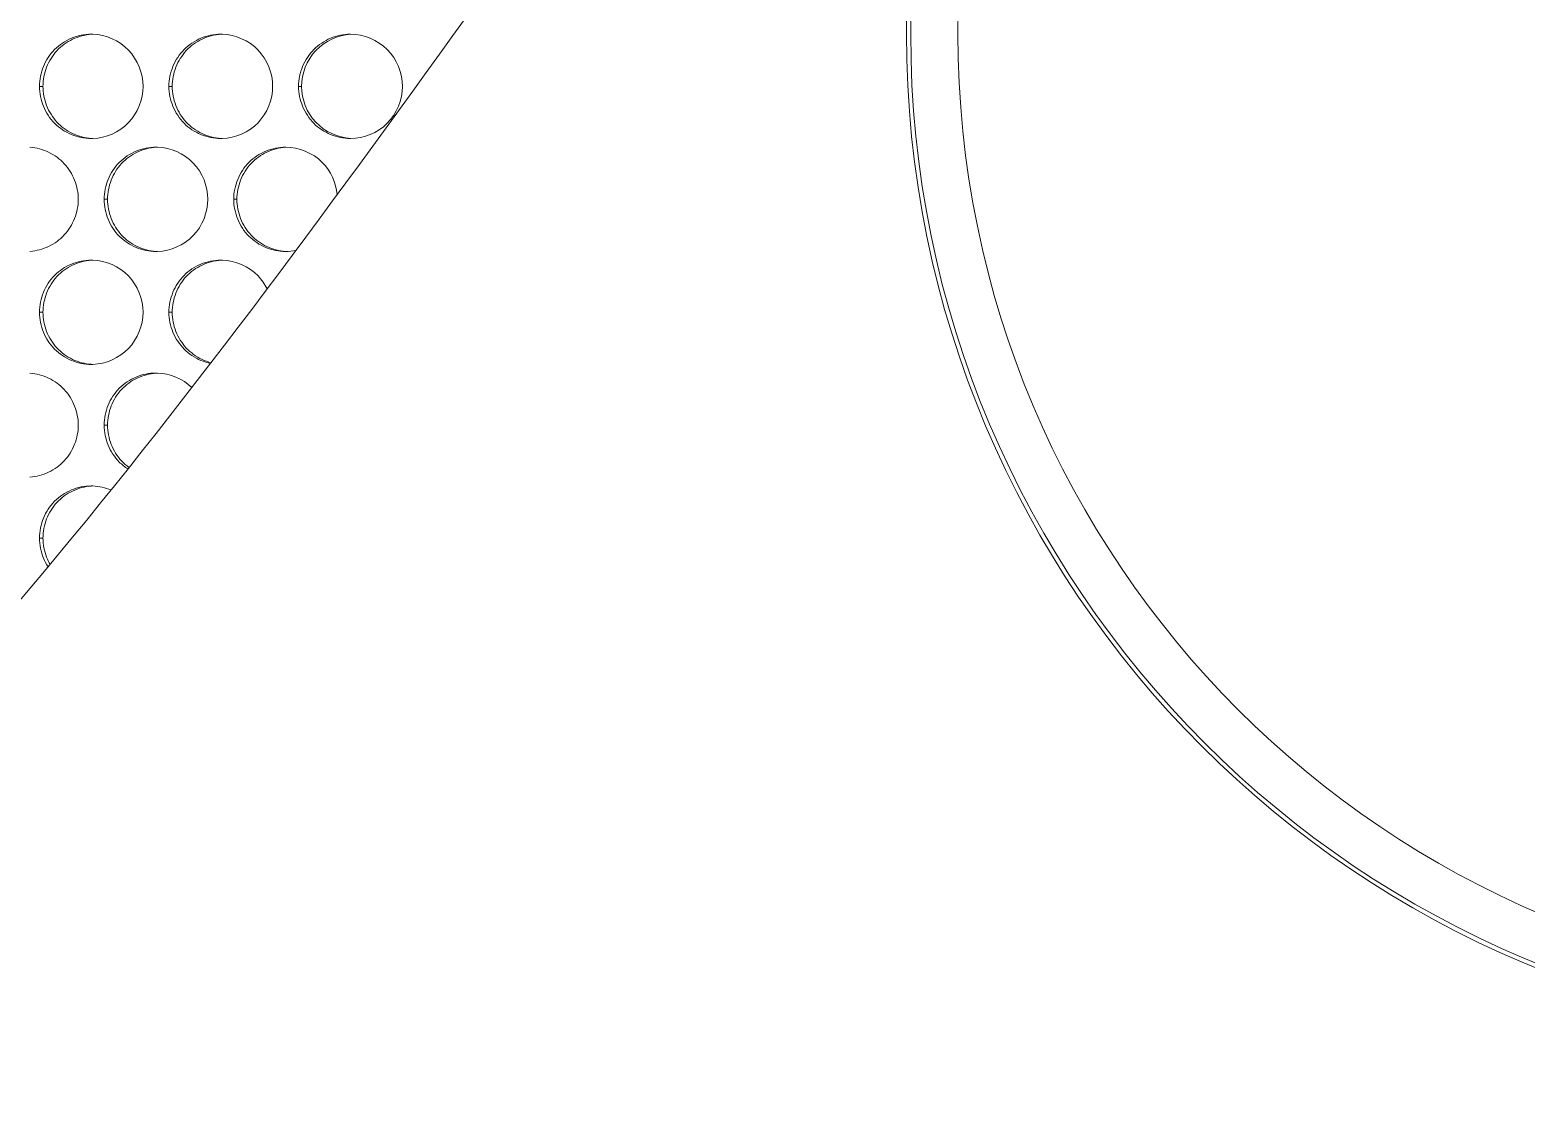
# Model space of a CAD drawing. Header units: millimetres. Extents: x 1177 to 4147, y 93 to 2194.
# Drawn here: x 1704.1 to 1790.2, y 1625.6 to 1687.1 of the extents above; entities that cross this region are included whole.
import ezdxf

# ---------------------------------------------------------------- set-up
doc = ezdxf.new("R2010")
doc.units = ezdxf.units.MM
doc.header["$LTSCALE"] = 0.1
doc.layers.get('0').update_dxf_attribs({"lineweight": 13})
doc.layers.add('标注', color=251, linetype='Continuous', lineweight=9)

msp = doc.modelspace()

# ---------------------------------------------------------------- linework, layer by layer
for radius in [57.964, 57.718, 55]:
    msp.add_circle((1812.49, 1686.895), radius)
for radius, start, end in [(196.75, 204.56225, 43.01001), (177.334, 204.90538, 48.55999), (177.047, 204.9052, 48.6494), (168.077, 204.78787, 51.55568), (165.455, 204.70676, 52.44821), (156.5, 204.24844, 55.64881), (156.25, 204.23139, 55.74165), (155.11, 204.1505, 56.16753), (155, 204.14243, 56.20879)]:
    msp.add_arc((1812.49, 1686.895), radius, start, end)
at = {"layer": '标注'}
for p, q in [((1704.884, 1683.856), (1704.682, 1683.856)), ((1704.884, 1683.856), (1704.682, 1683.856)), ((1712.316, 1683.856), (1712.127, 1683.856)), ((1712.316, 1683.856), (1712.127, 1683.856)), ((1719.756, 1683.856), (1719.582, 1683.856)), ((1719.756, 1683.856), (1719.582, 1683.856)), ((1708.599, 1677.361), (1708.403, 1677.361)), ((1716.035, 1677.361), (1715.853, 1677.361)), ((1704.884, 1670.866), (1704.682, 1670.866)), ((1704.884, 1670.866), (1704.682, 1670.866)), ((1712.316, 1670.866), (1712.127, 1670.866)), ((1712.316, 1670.866), (1712.127, 1670.866)), ((1708.599, 1664.371), (1708.403, 1664.371)), ((1704.884, 1657.876), (1704.682, 1657.876)), ((1704.884, 1657.876), (1704.682, 1657.876))]:
    msp.add_line(p, q, dxfattribs=at)
for centre, radius, start, end in [((1707.659, 1684.046), 2.81, 87.97703, 89.99782), ((1707.659, 1684.046), 2.81, 87.97703, 89.99782), ((1715.108, 1684.041), 2.815, 88.12541, 89.99813), ((1715.108, 1684.041), 2.815, 88.12541, 89.99813), ((1707.659, 1683.666), 2.81, 270.00218, 272.02297), ((1707.659, 1683.666), 2.81, 270.00218, 272.02297), ((1715.108, 1683.672), 2.815, 270.00187, 271.87459), ((1715.108, 1683.672), 2.815, 270.00187, 271.87459), ((1711.382, 1677.548), 2.813, 88.05133, 89.99798), ((1711.382, 1677.174), 2.813, 270.00202, 271.94867), ((1707.659, 1671.056), 2.81, 87.97703, 89.99782), ((1707.659, 1671.056), 2.81, 87.97703, 89.99782), ((1715.108, 1671.051), 2.815, 88.12541, 89.99813), ((1715.108, 1671.051), 2.815, 88.12541, 89.99813), ((1707.659, 1670.676), 2.81, 270.00218, 272.02297), ((1707.659, 1670.676), 2.81, 270.00218, 272.02297), ((1711.382, 1664.558), 2.813, 88.05133, 89.99798), ((1707.659, 1658.066), 2.81, 87.97703, 89.99782), ((1707.659, 1658.066), 2.81, 87.97703, 89.99782)]:
    msp.add_arc(centre, radius, start, end, dxfattribs=at)
msp.add_spline([(2027.49, 1819.182), (1864.296, 1806.369), (1766.772, 1737.15), (1658.757, 1615.796), (1597.49, 1595.163)], degree=3, dxfattribs=at)
for points, knots in [([(1707.664, 1686.85), (1707.294, 1686.825), (1706.557, 1686.628), (1705.633, 1685.957), (1705.031, 1684.983), (1704.884, 1684.231), (1704.884, 1683.856)], [0, 0, 0, 0, 0.249064, 0.498469, 0.748809, 1, 1, 1, 1]), ([(1707.664, 1686.85), (1707.294, 1686.825), (1706.557, 1686.628), (1705.633, 1685.957), (1705.031, 1684.983), (1704.884, 1684.231), (1704.884, 1683.856)], [0, 0, 0, 0, 0.249064, 0.498469, 0.748809, 1, 1, 1, 1]), ([(1710.637, 1683.856), (1710.637, 1684.606), (1710.034, 1686.162), (1708.503, 1686.828), (1707.758, 1686.855)], [0, 0, 0, 0, 0.50127, 1, 1, 1, 1]), ([(1710.637, 1683.856), (1710.637, 1684.606), (1710.034, 1686.162), (1708.503, 1686.828), (1707.758, 1686.855)], [0, 0, 0, 0, 0.50127, 1, 1, 1, 1]), ([(1715.113, 1686.851), (1714.741, 1686.827), (1714, 1686.633), (1713.07, 1685.963), (1712.464, 1684.987), (1712.316, 1684.232), (1712.316, 1683.856)], [0, 0, 0, 0, 0.249193, 0.49866, 0.748939, 1, 1, 1, 1]), ([(1715.113, 1686.851), (1714.741, 1686.827), (1714, 1686.633), (1713.07, 1685.963), (1712.464, 1684.987), (1712.316, 1684.232), (1712.316, 1683.856)], [0, 0, 0, 0, 0.249193, 0.49866, 0.748939, 1, 1, 1, 1]), ([(1718.09, 1683.856), (1718.09, 1684.607), (1717.484, 1686.166), (1715.947, 1686.83), (1715.2, 1686.855)], [0, 0, 0, 0, 0.501064, 1, 1, 1, 1]), ([(1718.09, 1683.856), (1718.09, 1684.607), (1717.484, 1686.166), (1715.947, 1686.83), (1715.2, 1686.855)], [0, 0, 0, 0, 0.501064, 1, 1, 1, 1]), ([(1722.571, 1686.852), (1721.837, 1686.809), (1720.341, 1686.129), (1719.756, 1684.595), (1719.756, 1683.856)], [0, 0, 0, 0, 0.498764, 1, 1, 1, 1]), ([(1722.571, 1686.852), (1721.837, 1686.809), (1720.341, 1686.129), (1719.756, 1684.595), (1719.756, 1683.856)], [0, 0, 0, 0, 0.498764, 1, 1, 1, 1]), ([(1725.551, 1683.856), (1725.551, 1684.621), (1724.918, 1686.213), (1723.328, 1686.856), (1722.566, 1686.856)], [0, 0, 0, 0, 0.500882, 1, 1, 1, 1]), ([(1725.551, 1683.856), (1725.551, 1684.621), (1724.918, 1686.213), (1723.328, 1686.856), (1722.566, 1686.856)], [0, 0, 0, 0, 0.500882, 1, 1, 1, 1]), ([(1706.521, 1686.625), (1706.163, 1686.475), (1705.494, 1686.034), (1705.059, 1685.363), (1704.911, 1685.004)], [0, 0, 0, 0, 0.499396, 1, 1, 1, 1]), ([(1706.521, 1686.625), (1706.163, 1686.475), (1705.494, 1686.034), (1705.059, 1685.363), (1704.911, 1685.004)], [0, 0, 0, 0, 0.499396, 1, 1, 1, 1]), ([(1713.968, 1686.625), (1713.61, 1686.475), (1712.941, 1686.035), (1712.505, 1685.363), (1712.357, 1685.004)], [0, 0, 0, 0, 0.499513, 1, 1, 1, 1]), ([(1713.968, 1686.625), (1713.61, 1686.475), (1712.941, 1686.035), (1712.505, 1685.363), (1712.357, 1685.004)], [0, 0, 0, 0, 0.499513, 1, 1, 1, 1]), ([(1721.425, 1686.625), (1721.066, 1686.475), (1720.397, 1686.035), (1719.96, 1685.363), (1719.812, 1685.004)], [0, 0, 0, 0, 0.499622, 1, 1, 1, 1]), ([(1721.425, 1686.625), (1721.066, 1686.475), (1720.397, 1686.035), (1719.96, 1685.363), (1719.812, 1685.004)], [0, 0, 0, 0, 0.499622, 1, 1, 1, 1]), ([(1704.884, 1683.856), (1704.884, 1683.482), (1705.031, 1682.729), (1705.633, 1681.755), (1706.557, 1681.084), (1707.294, 1680.888), (1707.664, 1680.863)], [0, 0, 0, 0, 0.251191, 0.501531, 0.750936, 1, 1, 1, 1]), ([(1704.884, 1683.856), (1704.884, 1683.482), (1705.031, 1682.729), (1705.633, 1681.755), (1706.557, 1681.084), (1707.294, 1680.888), (1707.664, 1680.863)], [0, 0, 0, 0, 0.251191, 0.501531, 0.750936, 1, 1, 1, 1]), ([(1707.758, 1680.858), (1708.503, 1680.884), (1710.034, 1681.551), (1710.637, 1683.107), (1710.637, 1683.856)], [0, 0, 0, 0, 0.49873, 1, 1, 1, 1]), ([(1707.758, 1680.858), (1708.503, 1680.884), (1710.034, 1681.551), (1710.637, 1683.107), (1710.637, 1683.856)], [0, 0, 0, 0, 0.49873, 1, 1, 1, 1]), ([(1712.316, 1683.856), (1712.316, 1683.481), (1712.464, 1682.726), (1713.07, 1681.749), (1714, 1681.079), (1714.741, 1680.885), (1715.113, 1680.862)], [0, 0, 0, 0, 0.251061, 0.50134, 0.750807, 1, 1, 1, 1]), ([(1712.316, 1683.856), (1712.316, 1683.481), (1712.464, 1682.726), (1713.07, 1681.749), (1714, 1681.079), (1714.741, 1680.885), (1715.113, 1680.862)], [0, 0, 0, 0, 0.251061, 0.50134, 0.750807, 1, 1, 1, 1]), ([(1715.2, 1680.858), (1715.947, 1680.882), (1717.484, 1681.547), (1718.09, 1683.106), (1718.09, 1683.856)], [0, 0, 0, 0, 0.498936, 1, 1, 1, 1]), ([(1715.2, 1680.858), (1715.947, 1680.882), (1717.484, 1681.547), (1718.09, 1683.106), (1718.09, 1683.856)], [0, 0, 0, 0, 0.498936, 1, 1, 1, 1]), ([(1719.756, 1683.856), (1719.756, 1683.117), (1720.341, 1681.583), (1721.837, 1680.904), (1722.571, 1680.861)], [0, 0, 0, 0, 0.501236, 1, 1, 1, 1]), ([(1719.756, 1683.856), (1719.756, 1683.117), (1720.341, 1681.583), (1721.837, 1680.904), (1722.571, 1680.861)], [0, 0, 0, 0, 0.501236, 1, 1, 1, 1]), ([(1722.566, 1680.856), (1723.328, 1680.856), (1724.918, 1681.5), (1725.551, 1683.091), (1725.551, 1683.856)], [0, 0, 0, 0, 0.499118, 1, 1, 1, 1]), ([(1722.566, 1680.856), (1723.328, 1680.856), (1724.918, 1681.5), (1725.551, 1683.091), (1725.551, 1683.856)], [0, 0, 0, 0, 0.499118, 1, 1, 1, 1]), ([(1704.911, 1682.709), (1705.059, 1682.349), (1705.494, 1681.678), (1706.163, 1681.238), (1706.521, 1681.088)], [0, 0, 0, 0, 0.500604, 1, 1, 1, 1]), ([(1704.911, 1682.709), (1705.059, 1682.349), (1705.494, 1681.678), (1706.163, 1681.238), (1706.521, 1681.088)], [0, 0, 0, 0, 0.500604, 1, 1, 1, 1]), ([(1712.357, 1682.709), (1712.505, 1682.349), (1712.941, 1681.678), (1713.61, 1681.238), (1713.968, 1681.088)], [0, 0, 0, 0, 0.500487, 1, 1, 1, 1]), ([(1712.357, 1682.709), (1712.505, 1682.349), (1712.941, 1681.678), (1713.61, 1681.238), (1713.968, 1681.088)], [0, 0, 0, 0, 0.500487, 1, 1, 1, 1]), ([(1719.812, 1682.709), (1719.96, 1682.349), (1720.397, 1681.678), (1721.066, 1681.238), (1721.425, 1681.088)], [0, 0, 0, 0, 0.500378, 1, 1, 1, 1]), ([(1719.812, 1682.709), (1719.96, 1682.349), (1720.397, 1681.678), (1721.066, 1681.238), (1721.425, 1681.088)], [0, 0, 0, 0, 0.500378, 1, 1, 1, 1]), ([(1706.914, 1677.361), (1706.914, 1677.735), (1706.767, 1678.487), (1706.166, 1679.46), (1705.242, 1680.131), (1704.506, 1680.328), (1704.136, 1680.354)], [0, 0, 0, 0, 0.251005, 0.501289, 0.750782, 1, 1, 1, 1]), ([(1711.388, 1680.355), (1711.017, 1680.331), (1710.278, 1680.136), (1709.35, 1679.465), (1708.747, 1678.49), (1708.599, 1677.736), (1708.599, 1677.361)], [0, 0, 0, 0, 0.24913, 0.498566, 0.748875, 1, 1, 1, 1]), ([(1710.243, 1680.129), (1709.885, 1679.98), (1709.217, 1679.539), (1708.781, 1678.868), (1708.633, 1678.508)], [0, 0, 0, 0, 0.499456, 1, 1, 1, 1]), ([(1714.363, 1677.361), (1714.363, 1678.111), (1713.758, 1679.669), (1712.224, 1680.334), (1711.478, 1680.36)], [0, 0, 0, 0, 0.501165, 1, 1, 1, 1]), ([(1718.841, 1680.356), (1718.468, 1680.333), (1717.725, 1680.14), (1716.792, 1679.471), (1716.184, 1678.494), (1716.035, 1677.737), (1716.035, 1677.361)], [0, 0, 0, 0, 0.249253, 0.49875, 0.749, 1, 1, 1, 1]), ([(1717.696, 1680.129), (1717.337, 1679.98), (1716.668, 1679.54), (1716.232, 1678.868), (1716.083, 1678.508)], [0, 0, 0, 0, 0.499569, 1, 1, 1, 1]), ([(1721.806, 1677.636), (1721.74, 1678.313), (1721.092, 1679.756), (1719.598, 1680.361), (1718.836, 1680.361)], [0.0598702, 0.0598702, 0.0598702, 0.0598702, 0.5009768, 1, 1, 1, 1]), ([(1704.136, 1674.368), (1704.506, 1674.394), (1705.242, 1674.592), (1706.166, 1675.262), (1706.767, 1676.235), (1706.914, 1676.987), (1706.914, 1677.361)], [0, 0, 0, 0, 0.249218, 0.498711, 0.748995, 1, 1, 1, 1]), ([(1708.599, 1677.361), (1708.599, 1676.986), (1708.747, 1676.232), (1709.35, 1675.257), (1710.278, 1674.587), (1711.017, 1674.392), (1711.388, 1674.367)], [0, 0, 0, 0, 0.251125, 0.501434, 0.75087, 1, 1, 1, 1]), ([(1711.478, 1674.363), (1712.224, 1674.388), (1713.758, 1675.054), (1714.363, 1676.611), (1714.363, 1677.361)], [0, 0, 0, 0, 0.498835, 1, 1, 1, 1]), ([(1716.035, 1677.361), (1716.035, 1676.985), (1716.184, 1676.229), (1716.792, 1675.251), (1717.725, 1674.582), (1718.468, 1674.389), (1718.841, 1674.366)], [0, 0, 0, 0, 0.251, 0.50125, 0.750747, 1, 1, 1, 1]), ([(1708.633, 1676.214), (1708.781, 1675.854), (1709.217, 1675.183), (1709.885, 1674.742), (1710.243, 1674.593)], [0, 0, 0, 0, 0.500544, 1, 1, 1, 1]), ([(1716.083, 1676.214), (1716.232, 1675.854), (1716.668, 1675.183), (1717.337, 1674.742), (1717.696, 1674.593)], [0, 0, 0, 0, 0.500431, 1, 1, 1, 1]), ([(1707.664, 1673.859), (1707.294, 1673.834), (1706.557, 1673.638), (1705.633, 1672.967), (1705.031, 1671.993), (1704.884, 1671.24), (1704.884, 1670.866)], [0, 0, 0, 0, 0.249064, 0.498469, 0.748809, 1, 1, 1, 1]), ([(1707.664, 1673.859), (1707.294, 1673.834), (1706.557, 1673.638), (1705.633, 1672.967), (1705.031, 1671.993), (1704.884, 1671.24), (1704.884, 1670.866)], [0, 0, 0, 0, 0.249064, 0.498469, 0.748809, 1, 1, 1, 1]), ([(1706.521, 1673.634), (1706.163, 1673.485), (1705.494, 1673.044), (1705.059, 1672.373), (1704.911, 1672.013)], [0, 0, 0, 0, 0.499396, 1, 1, 1, 1]), ([(1706.521, 1673.634), (1706.163, 1673.485), (1705.494, 1673.044), (1705.059, 1672.373), (1704.911, 1672.013)], [0, 0, 0, 0, 0.499396, 1, 1, 1, 1]), ([(1710.637, 1670.866), (1710.637, 1671.615), (1710.034, 1673.171), (1708.503, 1673.838), (1707.758, 1673.864)], [0, 0, 0, 0, 0.50127, 1, 1, 1, 1]), ([(1710.637, 1670.866), (1710.637, 1671.615), (1710.034, 1673.171), (1708.503, 1673.838), (1707.758, 1673.864)], [0, 0, 0, 0, 0.50127, 1, 1, 1, 1]), ([(1715.113, 1673.86), (1714.741, 1673.837), (1714, 1673.643), (1713.07, 1672.973), (1712.464, 1671.997), (1712.316, 1671.241), (1712.316, 1670.866)], [0, 0, 0, 0, 0.249193, 0.49866, 0.748939, 1, 1, 1, 1]), ([(1715.113, 1673.86), (1714.741, 1673.837), (1714, 1673.643), (1713.07, 1672.973), (1712.464, 1671.997), (1712.316, 1671.241), (1712.316, 1670.866)], [0, 0, 0, 0, 0.249193, 0.49866, 0.748939, 1, 1, 1, 1]), ([(1713.968, 1673.634), (1713.61, 1673.485), (1712.941, 1673.044), (1712.505, 1672.373), (1712.357, 1672.013)], [0, 0, 0, 0, 0.499513, 1, 1, 1, 1]), ([(1713.968, 1673.634), (1713.61, 1673.485), (1712.941, 1673.044), (1712.505, 1672.373), (1712.357, 1672.013)], [0, 0, 0, 0, 0.499513, 1, 1, 1, 1]), ([(1717.771, 1672.207), (1717.636, 1672.481), (1717.017, 1673.377), (1715.947, 1673.84), (1715.2, 1673.864)], [0.3035653, 0.3035653, 0.3035653, 0.3035653, 0.5010642, 1, 1, 1, 1]), ([(1717.771, 1672.207), (1717.636, 1672.481), (1717.017, 1673.377), (1715.947, 1673.84), (1715.2, 1673.864)], [0.3035653, 0.3035653, 0.3035653, 0.3035653, 0.5010642, 1, 1, 1, 1]), ([(1704.884, 1670.866), (1704.884, 1670.492), (1705.031, 1669.739), (1705.633, 1668.765), (1706.557, 1668.094), (1707.294, 1667.898), (1707.664, 1667.872)], [0, 0, 0, 0, 0.251191, 0.501531, 0.750936, 1, 1, 1, 1]), ([(1704.884, 1670.866), (1704.884, 1670.492), (1705.031, 1669.739), (1705.633, 1668.765), (1706.557, 1668.094), (1707.294, 1667.898), (1707.664, 1667.872)], [0, 0, 0, 0, 0.251191, 0.501531, 0.750936, 1, 1, 1, 1]), ([(1707.758, 1667.868), (1708.503, 1667.894), (1710.034, 1668.561), (1710.637, 1670.117), (1710.637, 1670.866)], [0, 0, 0, 0, 0.49873, 1, 1, 1, 1]), ([(1707.758, 1667.868), (1708.503, 1667.894), (1710.034, 1668.561), (1710.637, 1670.117), (1710.637, 1670.866)], [0, 0, 0, 0, 0.49873, 1, 1, 1, 1]), ([(1712.316, 1670.866), (1712.316, 1670.491), (1712.464, 1669.735), (1713.07, 1668.759), (1713.843, 1668.203), (1714.372, 1668.01), (1714.549, 1667.963)], [0, 0, 0, 0, 0.2510614, 0.5013402, 0.7508072, 0.8728619, 0.8728619, 0.8728619, 0.8728619]), ([(1712.316, 1670.866), (1712.316, 1670.491), (1712.464, 1669.735), (1713.07, 1668.759), (1713.843, 1668.203), (1714.372, 1668.01), (1714.549, 1667.963)], [0, 0, 0, 0, 0.2510614, 0.5013402, 0.7508072, 0.8728619, 0.8728619, 0.8728619, 0.8728619]), ([(1704.911, 1669.719), (1705.059, 1669.359), (1705.494, 1668.688), (1706.163, 1668.247), (1706.521, 1668.098)], [0, 0, 0, 0, 0.500604, 1, 1, 1, 1]), ([(1704.911, 1669.719), (1705.059, 1669.359), (1705.494, 1668.688), (1706.163, 1668.247), (1706.521, 1668.098)], [0, 0, 0, 0, 0.500604, 1, 1, 1, 1]), ([(1712.357, 1669.719), (1712.505, 1669.359), (1712.941, 1668.688), (1713.61, 1668.247), (1713.968, 1668.098)], [0, 0, 0, 0, 0.500487, 1, 1, 1, 1]), ([(1712.357, 1669.719), (1712.505, 1669.359), (1712.941, 1668.688), (1713.61, 1668.247), (1713.968, 1668.098)], [0, 0, 0, 0, 0.500487, 1, 1, 1, 1]), ([(1706.914, 1664.371), (1706.914, 1664.745), (1706.767, 1665.497), (1706.166, 1666.469), (1705.242, 1667.14), (1704.506, 1667.338), (1704.136, 1667.364)], [0, 0, 0, 0, 0.251005, 0.501289, 0.750782, 1, 1, 1, 1]), ([(1711.388, 1667.365), (1711.017, 1667.34), (1710.278, 1667.145), (1709.35, 1666.475), (1708.747, 1665.5), (1708.599, 1664.746), (1708.599, 1664.371)], [0, 0, 0, 0, 0.24913, 0.498566, 0.748875, 1, 1, 1, 1]), ([(1710.243, 1667.139), (1709.885, 1666.99), (1709.217, 1666.549), (1708.781, 1665.878), (1708.633, 1665.518)], [0, 0, 0, 0, 0.499456, 1, 1, 1, 1]), ([(1704.136, 1661.378), (1704.506, 1661.404), (1705.242, 1661.601), (1706.166, 1662.272), (1706.767, 1663.245), (1706.914, 1663.997), (1706.914, 1664.371)], [0, 0, 0, 0, 0.249218, 0.498711, 0.748995, 1, 1, 1, 1]), ([(1708.599, 1664.371), (1708.599, 1663.996), (1708.747, 1663.242), (1709.253, 1662.424), (1709.681, 1662.049), (1709.838, 1661.936)], [0, 0, 0, 0, 0.2511249, 0.5014339, 0.6295432, 0.6295432, 0.6295432, 0.6295432]), ([(1708.633, 1663.224), (1708.781, 1662.864), (1709.117, 1662.346), (1709.592, 1661.966), (1709.77, 1661.851)], [0, 0, 0, 0, 0.5005443, 0.771212, 0.771212, 0.771212, 0.771212]), ([(1707.664, 1660.869), (1707.294, 1660.844), (1706.557, 1660.647), (1705.633, 1659.977), (1705.031, 1659.003), (1704.884, 1658.25), (1704.884, 1657.876)], [0, 0, 0, 0, 0.249064, 0.498469, 0.748809, 1, 1, 1, 1]), ([(1707.664, 1660.869), (1707.294, 1660.844), (1706.557, 1660.647), (1705.633, 1659.977), (1705.031, 1659.003), (1704.884, 1658.25), (1704.884, 1657.876)], [0, 0, 0, 0, 0.249064, 0.498469, 0.748809, 1, 1, 1, 1]), ([(1706.521, 1660.644), (1706.163, 1660.494), (1705.494, 1660.054), (1705.059, 1659.382), (1704.911, 1659.023)], [0, 0, 0, 0, 0.499396, 1, 1, 1, 1]), ([(1706.521, 1660.644), (1706.163, 1660.494), (1705.494, 1660.054), (1705.059, 1659.382), (1704.911, 1659.023)], [0, 0, 0, 0, 0.499396, 1, 1, 1, 1]), ([(1704.884, 1657.876), (1704.884, 1657.501), (1704.988, 1656.971), (1705.218, 1656.491), (1705.295, 1656.358)], [0, 0, 0, 0, 0.2511906, 0.3535564, 0.3535564, 0.3535564, 0.3535564]), ([(1704.884, 1657.876), (1704.884, 1657.501), (1704.988, 1656.971), (1705.218, 1656.491), (1705.295, 1656.358)], [0, 0, 0, 0, 0.2511906, 0.3535564, 0.3535564, 0.3535564, 0.3535564])]:
    msp.add_open_spline(points, degree=3, knots=knots, dxfattribs=at)
for points in [[(1707.659, 1686.856), (1707.272, 1686.856), (1706.878, 1686.774), (1706.521, 1686.625)], [(1707.659, 1686.856), (1707.272, 1686.856), (1706.878, 1686.774), (1706.521, 1686.625)], [(1715.108, 1686.856), (1714.72, 1686.856), (1714.326, 1686.774), (1713.968, 1686.625)], [(1715.108, 1686.856), (1714.72, 1686.856), (1714.326, 1686.774), (1713.968, 1686.625)], [(1722.566, 1686.856), (1722.178, 1686.856), (1721.783, 1686.774), (1721.425, 1686.625)], [(1722.566, 1686.856), (1722.178, 1686.856), (1721.783, 1686.774), (1721.425, 1686.625)], [(1704.911, 1685.004), (1704.763, 1684.643), (1704.682, 1684.246), (1704.682, 1683.856)], [(1704.911, 1685.004), (1704.763, 1684.643), (1704.682, 1684.246), (1704.682, 1683.856)], [(1712.357, 1685.004), (1712.209, 1684.643), (1712.127, 1684.246), (1712.127, 1683.856)], [(1712.357, 1685.004), (1712.209, 1684.643), (1712.127, 1684.246), (1712.127, 1683.856)], [(1719.812, 1685.004), (1719.663, 1684.643), (1719.582, 1684.246), (1719.582, 1683.856)], [(1719.812, 1685.004), (1719.663, 1684.643), (1719.582, 1684.246), (1719.582, 1683.856)], [(1704.682, 1683.856), (1704.682, 1683.466), (1704.763, 1683.07), (1704.911, 1682.709)], [(1704.682, 1683.856), (1704.682, 1683.466), (1704.763, 1683.07), (1704.911, 1682.709)], [(1712.127, 1683.856), (1712.127, 1683.466), (1712.209, 1683.07), (1712.357, 1682.709)], [(1712.127, 1683.856), (1712.127, 1683.466), (1712.209, 1683.07), (1712.357, 1682.709)], [(1719.582, 1683.856), (1719.582, 1683.466), (1719.663, 1683.07), (1719.812, 1682.709)], [(1719.582, 1683.856), (1719.582, 1683.466), (1719.663, 1683.07), (1719.812, 1682.709)], [(1706.521, 1681.088), (1706.878, 1680.939), (1707.272, 1680.856), (1707.659, 1680.856)], [(1706.521, 1681.088), (1706.878, 1680.939), (1707.272, 1680.856), (1707.659, 1680.856)], [(1713.968, 1681.088), (1714.326, 1680.939), (1714.72, 1680.856), (1715.108, 1680.856)], [(1713.968, 1681.088), (1714.326, 1680.939), (1714.72, 1680.856), (1715.108, 1680.856)], [(1721.425, 1681.088), (1721.783, 1680.939), (1722.178, 1680.856), (1722.566, 1680.856)], [(1721.425, 1681.088), (1721.783, 1680.939), (1722.178, 1680.856), (1722.566, 1680.856)], [(1711.382, 1680.361), (1710.995, 1680.361), (1710.601, 1680.279), (1710.243, 1680.129)], [(1718.836, 1680.361), (1718.448, 1680.361), (1718.054, 1680.279), (1717.696, 1680.129)], [(1708.633, 1678.508), (1708.485, 1678.148), (1708.403, 1677.751), (1708.403, 1677.361)], [(1716.083, 1678.508), (1715.935, 1678.148), (1715.853, 1677.751), (1715.853, 1677.361)], [(1708.403, 1677.361), (1708.403, 1676.971), (1708.485, 1676.575), (1708.633, 1676.214)], [(1715.853, 1677.361), (1715.853, 1676.971), (1715.935, 1676.575), (1716.083, 1676.214)], [(1710.243, 1674.593), (1710.601, 1674.444), (1710.995, 1674.361), (1711.382, 1674.361)], [(1717.696, 1674.593), (1718.054, 1674.444), (1718.448, 1674.361), (1718.836, 1674.361)], [(1718.836, 1674.361), (1719.033, 1674.361), (1719.233, 1674.383), (1719.429, 1674.424)], [(1707.659, 1673.866), (1707.272, 1673.866), (1706.878, 1673.783), (1706.521, 1673.634)], [(1707.659, 1673.866), (1707.272, 1673.866), (1706.878, 1673.783), (1706.521, 1673.634)], [(1715.108, 1673.866), (1714.72, 1673.866), (1714.326, 1673.783), (1713.968, 1673.634)], [(1715.108, 1673.866), (1714.72, 1673.866), (1714.326, 1673.783), (1713.968, 1673.634)], [(1704.911, 1672.013), (1704.763, 1671.652), (1704.682, 1671.256), (1704.682, 1670.866)], [(1704.911, 1672.013), (1704.763, 1671.652), (1704.682, 1671.256), (1704.682, 1670.866)], [(1712.357, 1672.013), (1712.209, 1671.653), (1712.127, 1671.256), (1712.127, 1670.866)], [(1712.357, 1672.013), (1712.209, 1671.653), (1712.127, 1671.256), (1712.127, 1670.866)], [(1704.682, 1670.866), (1704.682, 1670.476), (1704.763, 1670.079), (1704.911, 1669.719)], [(1704.682, 1670.866), (1704.682, 1670.476), (1704.763, 1670.079), (1704.911, 1669.719)], [(1712.127, 1670.866), (1712.127, 1670.476), (1712.209, 1670.079), (1712.357, 1669.719)], [(1712.127, 1670.866), (1712.127, 1670.476), (1712.209, 1670.079), (1712.357, 1669.719)], [(1706.521, 1668.098), (1706.878, 1667.949), (1707.272, 1667.866), (1707.659, 1667.866)], [(1706.521, 1668.098), (1706.878, 1667.949), (1707.272, 1667.866), (1707.659, 1667.866)], [(1713.968, 1668.098), (1714.145, 1668.024), (1714.332, 1667.966), (1714.521, 1667.927)], [(1713.968, 1668.098), (1714.145, 1668.024), (1714.332, 1667.966), (1714.521, 1667.927)], [(1711.382, 1667.371), (1710.995, 1667.371), (1710.601, 1667.288), (1710.243, 1667.139)], [(1713.447, 1666.534), (1712.918, 1667.042), (1712.189, 1667.345), (1711.478, 1667.369)], [(1708.633, 1665.518), (1708.485, 1665.157), (1708.403, 1664.761), (1708.403, 1664.371)], [(1708.403, 1664.371), (1708.403, 1663.981), (1708.485, 1663.584), (1708.633, 1663.224)], [(1707.659, 1660.876), (1707.272, 1660.876), (1706.878, 1660.793), (1706.521, 1660.644)], [(1707.659, 1660.876), (1707.272, 1660.876), (1706.878, 1660.793), (1706.521, 1660.644)], [(1708.8, 1660.641), (1708.466, 1660.781), (1708.11, 1660.861), (1707.758, 1660.874)], [(1708.8, 1660.641), (1708.466, 1660.781), (1708.11, 1660.861), (1707.758, 1660.874)], [(1704.911, 1659.023), (1704.763, 1658.662), (1704.682, 1658.266), (1704.682, 1657.876)], [(1704.911, 1659.023), (1704.763, 1658.662), (1704.682, 1658.266), (1704.682, 1657.876)], [(1704.682, 1657.876), (1704.682, 1657.486), (1704.763, 1657.089), (1704.911, 1656.728)], [(1704.682, 1657.876), (1704.682, 1657.486), (1704.763, 1657.089), (1704.911, 1656.728)], [(1704.911, 1656.728), (1704.984, 1656.551), (1705.074, 1656.38), (1705.179, 1656.219)], [(1704.911, 1656.728), (1704.984, 1656.551), (1705.074, 1656.38), (1705.179, 1656.219)]]:
    msp.add_open_spline(points, degree=3, dxfattribs=at)

doc.saveas('drawing.dxf')
